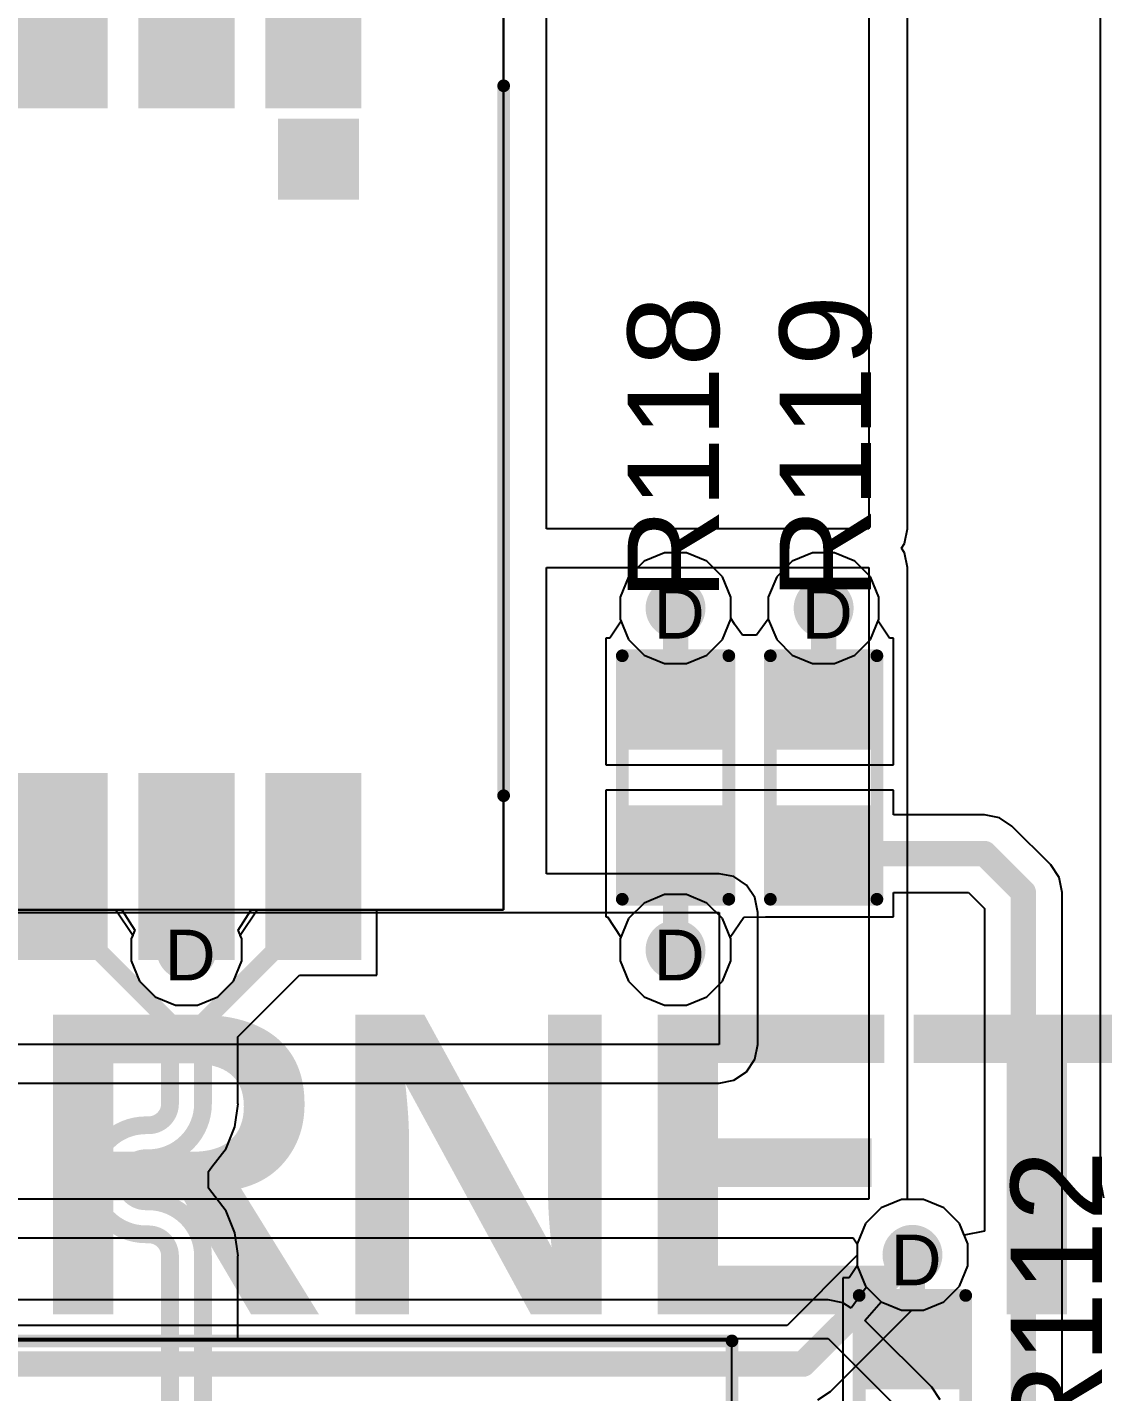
# Model space of a CAD drawing. Header units: inches. Extents: x -11 to 5428, y 0 to 5423.
# Drawn here: x 298.76 to 309.53, y 15.49 to 29.16 of the extents above; entities that cross this region are included whole.
import ezdxf

# ---------------------------------------------------------------- set-up
doc = ezdxf.new("R2010")
doc.units = ezdxf.units.IN
for name, color, linetype in [('Bottom Layer', 5, 'Continuous'), ('Drill Drawing', 1, 'Continuous'), ('GND', 16, 'Continuous'), ('Multi-Layer', 9, 'Continuous'), ('PWR', 76, 'Continuous'), ('Top Layer', 1, 'Continuous'), ('Top Overlay', 2, 'Continuous'), ('Top Paste', 8, 'Continuous'), ('Top Solder', 216, 'Continuous'), ('Via Holes', 16, 'Continuous')]:
    doc.layers.add(name, color=color, linetype=linetype)
doc.styles.add('Arial', font='', dxfattribs={"height": 0.2})
doc.styles.add('Arial_Bold', font='', dxfattribs={"height": 0.2})
doc.styles.get('Arial').set_extended_font_data('Arial')
doc.styles.get('Arial_Bold').set_extended_font_data('Arial', bold=True)

# ---------------------------------------------------------------- blocks, each defined once
blk = doc.blocks.new('2_406549_1_229')
at = {"layer": 'Top Overlay'}
for points in [[(-8.63602032, 4.82602032, 0.127, 0.127, 0), (8.63597968, 4.82602032, 0.127, 0.127, 0)], [(8.63597968, -0.85413088, 0.127, 0.127, 0), (8.63597968, 4.82602032, 0.127, 0.127, 0)]]:
    blk.add_lwpolyline(points, format="xyseb", dxfattribs=at)
blk.add_lwpolyline([(8.60422968, 4.82602032, 0.0635, 0.0635, 1), (8.667729679999999, 4.82602032, 0.0635, 0.0635, 1)], format="xyseb", close=True, dxfattribs=at)
blk.add_lwpolyline([(8.60422968, 4.82602032, 0.0635, 0.0635, 1), (8.667729679999999, 4.82602032, 0.0635, 0.0635, 1)], format="xyseb", close=True, dxfattribs=at)
blk = doc.blocks.new('R___0603_234')
at = {"layer": 'Top Layer'}
for points in [[(-0.38097968, 0.4445), (-0.38097968, -0.4445), (-1.14297968, -0.4445), (-1.14297968, 0.4445)], [(1.14302032, 0.4445), (1.14302032, -0.4445), (0.38102032, -0.4445), (0.38102032, 0.4445)]]:
    blk.add_hatch(color=1, dxfattribs=at).paths.add_polyline_path(points)
at = {"layer": 'Top Paste'}
for points in [[(-0.38097968, 0.4445), (-0.38097968, -0.4445), (-1.14297968, -0.4445), (-1.14297968, 0.4445)], [(1.14302032, 0.4445), (1.14302032, -0.4445), (0.38102032, -0.4445), (0.38102032, 0.4445)]]:
    blk.add_hatch(color=8, dxfattribs=at).paths.add_polyline_path(points)
at = {"layer": 'Top Solder'}
for points in [[(-0.27937968, 0.5460999999999999), (-0.27937968, -0.5460999999999999), (-1.24457968, -0.5460999999999999), (-1.24457968, 0.5460999999999999)], [(1.24462032, 0.5460999999999999), (1.24462032, -0.5460999999999999), (0.27942032, -0.5460999999999999), (0.27942032, 0.5460999999999999)]]:
    blk.add_hatch(color=216, dxfattribs=at).paths.add_polyline_path(points)
at = {"layer": 'Top Overlay'}
for points in [[(-1.21917968, 0.5334, 0.127, 0.127, 0), (1.21922032, 0.5334, 0.127, 0.127, 0)], [(-1.21917968, 0.5334, 0.127, 0.127, 0), (-1.21917968, -0.5334, 0.127, 0.127, 0)], [(1.21922032, 0.5334, 0.127, 0.127, 0), (1.21922032, -0.5334, 0.127, 0.127, 0)], [(-1.21917968, -0.5334, 0.127, 0.127, 0), (1.21922032, -0.5334, 0.127, 0.127, 0)]]:
    blk.add_lwpolyline(points, format="xyseb", dxfattribs=at)
for points in [[(-1.25092968, 0.5334, 0.0635, 0.0635, 1), (-1.18742968, 0.5334, 0.0635, 0.0635, 1)], [(-1.25092968, 0.5334, 0.0635, 0.0635, 1), (-1.18742968, 0.5334, 0.0635, 0.0635, 1)], [(1.18747032, 0.5334, 0.0635, 0.0635, 1), (1.25097032, 0.5334, 0.0635, 0.0635, 1)], [(1.18747032, 0.5334, 0.0635, 0.0635, 1), (1.25097032, 0.5334, 0.0635, 0.0635, 1)], [(-1.25092968, -0.5334, 0.0635, 0.0635, 1), (-1.18742968, -0.5334, 0.0635, 0.0635, 1)], [(-1.25092968, -0.5334, 0.0635, 0.0635, 1), (-1.18742968, -0.5334, 0.0635, 0.0635, 1)], [(1.18747032, -0.5334, 0.0635, 0.0635, 1), (1.25097032, -0.5334, 0.0635, 0.0635, 1)], [(1.18747032, -0.5334, 0.0635, 0.0635, 1), (1.25097032, -0.5334, 0.0635, 0.0635, 1)]]:
    blk.add_lwpolyline(points, format="xyseb", close=True, dxfattribs=at)
blk = doc.blocks.new('R___0603_240')
at = {"layer": 'Top Layer'}
for points in [[(-0.38102032, 0.44447968), (-0.38102032, -0.44452032), (-1.14302032, -0.44452032), (-1.14302032, 0.44447968)], [(1.14297968, 0.44447968), (1.14297968, -0.44452032), (0.38097968, -0.44452032), (0.38097968, 0.44447968)]]:
    blk.add_hatch(color=1, dxfattribs=at).paths.add_polyline_path(points)
at = {"layer": 'Top Paste'}
for points in [[(-0.38102032, 0.44447968), (-0.38102032, -0.44452032), (-1.14302032, -0.44452032), (-1.14302032, 0.44447968)], [(1.14297968, 0.44447968), (1.14297968, -0.44452032), (0.38097968, -0.44452032), (0.38097968, 0.44447968)]]:
    blk.add_hatch(color=8, dxfattribs=at).paths.add_polyline_path(points)
at = {"layer": 'Top Solder'}
for points in [[(-0.27942032, 0.54607968), (-0.27942032, -0.54612032), (-1.24462032, -0.54612032), (-1.24462032, 0.54607968)], [(1.24457968, 0.54607968), (1.24457968, -0.54612032), (0.27937968, -0.54612032), (0.27937968, 0.54607968)]]:
    blk.add_hatch(color=216, dxfattribs=at).paths.add_polyline_path(points)
at = {"layer": 'Top Overlay'}
for points in [[(1.21917968, 0.5333796799999999, 0.127, 0.127, 0), (-1.21922032, 0.5333796799999999, 0.127, 0.127, 0)], [(-1.21922032, -0.53342032, 0.127, 0.127, 0), (-1.21922032, 0.5333796799999999, 0.127, 0.127, 0)], [(1.21917968, -0.53342032, 0.127, 0.127, 0), (1.21917968, 0.5333796799999999, 0.127, 0.127, 0)], [(1.21917968, -0.53342032, 0.127, 0.127, 0), (-1.21922032, -0.53342032, 0.127, 0.127, 0)]]:
    blk.add_lwpolyline(points, format="xyseb", dxfattribs=at)
for points in [[(-1.25097032, 0.5333796799999999, 0.0635, 0.0635, 1), (-1.18747032, 0.5333796799999999, 0.0635, 0.0635, 1)], [(-1.25097032, 0.5333796799999999, 0.0635, 0.0635, 1), (-1.18747032, 0.5333796799999999, 0.0635, 0.0635, 1)], [(1.18742968, 0.5333796799999999, 0.0635, 0.0635, 1), (1.25092968, 0.5333796799999999, 0.0635, 0.0635, 1)], [(1.18742968, 0.5333796799999999, 0.0635, 0.0635, 1), (1.25092968, 0.5333796799999999, 0.0635, 0.0635, 1)], [(-1.25097032, -0.53342032, 0.0635, 0.0635, 1), (-1.18747032, -0.53342032, 0.0635, 0.0635, 1)], [(-1.25097032, -0.53342032, 0.0635, 0.0635, 1), (-1.18747032, -0.53342032, 0.0635, 0.0635, 1)], [(1.18742968, -0.53342032, 0.0635, 0.0635, 1), (1.25092968, -0.53342032, 0.0635, 0.0635, 1)], [(1.18742968, -0.53342032, 0.0635, 0.0635, 1), (1.25092968, -0.53342032, 0.0635, 0.0635, 1)]]:
    blk.add_lwpolyline(points, format="xyseb", close=True, dxfattribs=at)
blk = doc.blocks.new('R___0603_241')
at = {"layer": 'Top Layer'}
for points in [[(-0.38102032, 0.4445), (-0.38102032, -0.4445), (-1.14302032, -0.4445), (-1.14302032, 0.4445)], [(1.14297968, 0.4445), (1.14297968, -0.4445), (0.38097968, -0.4445), (0.38097968, 0.4445)]]:
    blk.add_hatch(color=1, dxfattribs=at).paths.add_polyline_path(points)
at = {"layer": 'Top Paste'}
for points in [[(-0.38102032, 0.4445), (-0.38102032, -0.4445), (-1.14302032, -0.4445), (-1.14302032, 0.4445)], [(1.14297968, 0.4445), (1.14297968, -0.4445), (0.38097968, -0.4445), (0.38097968, 0.4445)]]:
    blk.add_hatch(color=8, dxfattribs=at).paths.add_polyline_path(points)
at = {"layer": 'Top Solder'}
for points in [[(-0.27942032, 0.5460999999999999), (-0.27942032, -0.5460999999999999), (-1.24462032, -0.5460999999999999), (-1.24462032, 0.5460999999999999)], [(1.24457968, 0.5460999999999999), (1.24457968, -0.5460999999999999), (0.27937968, -0.5460999999999999), (0.27937968, 0.5460999999999999)]]:
    blk.add_hatch(color=216, dxfattribs=at).paths.add_polyline_path(points)
at = {"layer": 'Top Overlay'}
for points in [[(1.21917968, 0.5334, 0.127, 0.127, 0), (-1.21922032, 0.5334, 0.127, 0.127, 0)], [(-1.21922032, -0.5334, 0.127, 0.127, 0), (-1.21922032, 0.5334, 0.127, 0.127, 0)], [(1.21917968, -0.5334, 0.127, 0.127, 0), (1.21917968, 0.5334, 0.127, 0.127, 0)], [(1.21917968, -0.5334, 0.127, 0.127, 0), (-1.21922032, -0.5334, 0.127, 0.127, 0)]]:
    blk.add_lwpolyline(points, format="xyseb", dxfattribs=at)
for points in [[(-1.25097032, 0.5334, 0.0635, 0.0635, 1), (-1.18747032, 0.5334, 0.0635, 0.0635, 1)], [(-1.25097032, 0.5334, 0.0635, 0.0635, 1), (-1.18747032, 0.5334, 0.0635, 0.0635, 1)], [(1.18742968, 0.5334, 0.0635, 0.0635, 1), (1.25092968, 0.5334, 0.0635, 0.0635, 1)], [(1.18742968, 0.5334, 0.0635, 0.0635, 1), (1.25092968, 0.5334, 0.0635, 0.0635, 1)], [(-1.25097032, -0.5334, 0.0635, 0.0635, 1), (-1.18747032, -0.5334, 0.0635, 0.0635, 1)], [(-1.25097032, -0.5334, 0.0635, 0.0635, 1), (-1.18747032, -0.5334, 0.0635, 0.0635, 1)], [(1.18742968, -0.5334, 0.0635, 0.0635, 1), (1.25092968, -0.5334, 0.0635, 0.0635, 1)], [(1.18742968, -0.5334, 0.0635, 0.0635, 1), (1.25092968, -0.5334, 0.0635, 0.0635, 1)]]:
    blk.add_lwpolyline(points, format="xyseb", close=True, dxfattribs=at)
blk = doc.blocks.new('H1102NLT_243')
at = {"layer": 'Top Layer'}
for points in [[(-5.09999996, 4.82498019), (-3.43000076, 4.82498019), (-3.43000076, 4.06497917), (-5.09999996, 4.06497917)], [(5.09997964, 4.06497917), (3.42998044, 4.06497917), (3.42998044, 4.82498019), (5.09997964, 4.82498019)], [(-5.09999996, 3.55498019), (-3.43000076, 3.55498019), (-3.43000076, 2.79497917), (-5.09999996, 2.79497917)], [(5.09997964, 2.79497917), (3.42998044, 2.79497917), (3.42998044, 3.55498019), (5.09997964, 3.55498019)], [(-5.09999996, 2.28498019), (-3.43000076, 2.28498019), (-3.43000076, 1.52497917), (-5.09999996, 1.52497917)], [(5.09997964, 1.52497917), (3.42998044, 1.52497917), (3.42998044, 2.28498019), (5.09997964, 2.28498019)], [(-5.09999996, 1.01498019), (-3.43000076, 1.01498019), (-3.43000076, 0.25497917), (-5.09999996, 0.25497917)], [(5.09997964, 0.2549791700000001), (3.42998044, 0.2549791699999999), (3.42998044, 1.01498019), (5.09997964, 1.01498019)], [(-5.09999996, -0.25501981), (-3.43000076, -0.25501981), (-3.43000076, -1.01502083), (-5.09999996, -1.01502083)], [(5.09997964, -1.01502083), (3.42998044, -1.01502083), (3.42998044, -0.2550198100000001), (5.09997964, -0.2550198099999999)], [(-5.09999996, -1.52501981), (-3.43000076, -1.52501981), (-3.43000076, -2.28502083), (-5.09999996, -2.28502083)], [(5.09997964, -2.28502083), (3.42998044, -2.28502083), (3.42998044, -1.52501981), (5.09997964, -1.52501981)], [(-5.09999996, -2.79501981), (-3.43000076, -2.79501981), (-3.43000076, -3.55502083), (-5.09999996, -3.55502083)], [(5.09997964, -3.55502083), (3.42998044, -3.55502083), (3.42998044, -2.79501981), (5.09997964, -2.79501981)], [(-5.09999996, -4.06501981), (-3.43000076, -4.06501981), (-3.43000076, -4.82502083), (-5.09999996, -4.82502083)], [(5.09997964, -4.82502083), (3.42998044, -4.82502083), (3.42998044, -4.06501981), (5.09997964, -4.06501981)]]:
    blk.add_hatch(color=1, dxfattribs=at).paths.add_polyline_path(points)
at = {"layer": 'Top Overlay'}
blk.add_hatch(color=2, dxfattribs=at).paths.add_polyline_path([(-3.22578476, 4.08943048), (-2.41298476, 4.08943048), (-2.41298476, 4.90223048), (-3.22578476, 4.90223048)])
at = {"layer": 'Top Paste'}
for points in [[(-5.09999996, 4.82498019), (-3.43000076, 4.82498019), (-3.43000076, 4.06497917), (-5.09999996, 4.06497917)], [(5.09997964, 4.06497917), (3.42998044, 4.06497917), (3.42998044, 4.82498019), (5.09997964, 4.82498019)], [(-5.09999996, 3.55498019), (-3.43000076, 3.55498019), (-3.43000076, 2.79497917), (-5.09999996, 2.79497917)], [(5.09997964, 2.79497917), (3.42998044, 2.79497917), (3.42998044, 3.55498019), (5.09997964, 3.55498019)], [(-5.09999996, 2.28498019), (-3.43000076, 2.28498019), (-3.43000076, 1.52497917), (-5.09999996, 1.52497917)], [(5.09997964, 1.52497917), (3.42998044, 1.52497917), (3.42998044, 2.28498019), (5.09997964, 2.28498019)], [(-5.09999996, 1.01498019), (-3.43000076, 1.01498019), (-3.43000076, 0.25497917), (-5.09999996, 0.25497917)], [(5.09997964, 0.2549791700000001), (3.42998044, 0.2549791699999999), (3.42998044, 1.01498019), (5.09997964, 1.01498019)], [(-5.09999996, -0.25501981), (-3.43000076, -0.25501981), (-3.43000076, -1.01502083), (-5.09999996, -1.01502083)], [(5.09997964, -1.01502083), (3.42998044, -1.01502083), (3.42998044, -0.2550198100000001), (5.09997964, -0.2550198099999999)], [(-5.09999996, -1.52501981), (-3.43000076, -1.52501981), (-3.43000076, -2.28502083), (-5.09999996, -2.28502083)], [(5.09997964, -2.28502083), (3.42998044, -2.28502083), (3.42998044, -1.52501981), (5.09997964, -1.52501981)], [(-5.09999996, -2.79501981), (-3.43000076, -2.79501981), (-3.43000076, -3.55502083), (-5.09999996, -3.55502083)], [(5.09997964, -3.55502083), (3.42998044, -3.55502083), (3.42998044, -2.79501981), (5.09997964, -2.79501981)], [(-5.09999996, -4.06501981), (-3.43000076, -4.06501981), (-3.43000076, -4.82502083), (-5.09999996, -4.82502083)], [(5.09997964, -4.82502083), (3.42998044, -4.82502083), (3.42998044, -4.06501981), (5.09997964, -4.06501981)]]:
    blk.add_hatch(color=8, dxfattribs=at).paths.add_polyline_path(points)
at = {"layer": 'Top Solder'}
for points in [[(-5.20159996, 4.926580189999999), (-3.32840076, 4.926580189999999), (-3.32840076, 3.96337917), (-5.20159996, 3.96337917)], [(5.20157964, 3.96337917), (3.32838044, 3.96337917), (3.32838044, 4.926580189999999), (5.20157964, 4.926580189999999)], [(-5.20159996, 3.65658019), (-3.32840076, 3.65658019), (-3.32840076, 2.69337917), (-5.20159996, 2.69337917)], [(5.20157964, 2.69337917), (3.32838044, 2.69337917), (3.32838044, 3.65658019), (5.20157964, 3.65658019)], [(-5.20159996, 2.38658019), (-3.32840076, 2.38658019), (-3.32840076, 1.42337917), (-5.20159996, 1.42337917)], [(5.20157964, 1.42337917), (3.32838044, 1.42337917), (3.32838044, 2.38658019), (5.20157964, 2.38658019)], [(-5.20159996, 1.11658019), (-3.32840076, 1.11658019), (-3.32840076, 0.15337917), (-5.20159996, 0.15337917)], [(5.20157964, 0.1533791700000001), (3.32838044, 0.1533791699999998), (3.32838044, 1.11658019), (5.20157964, 1.11658019)], [(-5.20159996, -0.15341981), (-3.32840076, -0.15341981), (-3.32840076, -1.11662083), (-5.20159996, -1.11662083)], [(5.20157964, -1.11662083), (3.32838044, -1.11662083), (3.32838044, -0.1534198100000001), (5.20157964, -0.1534198099999999)], [(-5.20159996, -1.42341981), (-3.32840076, -1.42341981), (-3.32840076, -2.38662083), (-5.20159996, -2.38662083)], [(5.20157964, -2.38662083), (3.32838044, -2.38662083), (3.32838044, -1.42341981), (5.20157964, -1.42341981)], [(-5.20159996, -2.69341981), (-3.32840076, -2.69341981), (-3.32840076, -3.65662083), (-5.20159996, -3.65662083)], [(5.20157964, -3.65662083), (3.32838044, -3.65662083), (3.32838044, -2.69341981), (5.20157964, -2.69341981)], [(-5.20159996, -3.96341981), (-3.32840076, -3.96341981), (-3.32840076, -4.92662083), (-5.20159996, -4.92662083)], [(5.20157964, -4.92662083), (3.32838044, -4.92662083), (3.32838044, -3.96341981), (5.20157964, -3.96341981)]]:
    blk.add_hatch(color=216, dxfattribs=at).paths.add_polyline_path(points)
at = {"layer": 'Top Overlay'}
for points in [[(3.554999239999999, 6.34997968, 0.127, 0.127, 0), (-3.55501956, 6.34997968, 0.127, 0.127, 0)], [(-5.48420036, 4.343379679999999, 0.254, 0.254, 0), (-5.48420036, 4.59737968, 0.254, 0.254, 0)], [(-5.357200359999999, 4.47037968, 0.254, 0.254, 0), (-5.48420036, 4.59737968, 0.254, 0.254, 0)], [(-5.48420036, 4.343379679999999, 0.254, 0.254, 0), (-5.357200359999999, 4.47037968, 0.254, 0.254, 0)], [(3.554999239999999, -6.35002032, 0.127, 0.127, 0), (-3.55501956, -6.35002032, 0.127, 0.127, 0)]]:
    blk.add_lwpolyline(points, format="xyseb", dxfattribs=at)
for points in [[(-3.58676956, 6.34997968, 0.0635, 0.0635, 1), (-3.52326956, 6.34997968, 0.0635, 0.0635, 1)], [(3.52324924, 6.34997968, 0.0635, 0.0635, 1), (3.58674924, 6.34997968, 0.0635, 0.0635, 1)], [(-5.547700359999999, 4.59737968, 0.127, 0.127, 1), (-5.42070036, 4.59737968, 0.127, 0.127, 1)], [(-5.547700359999999, 4.59737968, 0.127, 0.127, 1), (-5.42070036, 4.59737968, 0.127, 0.127, 1)], [(-5.42070036, 4.47037968, 0.127, 0.127, 1), (-5.29370036, 4.47037968, 0.127, 0.127, 1)], [(-5.42070036, 4.47037968, 0.127, 0.127, 1), (-5.29370036, 4.47037968, 0.127, 0.127, 1)], [(-5.547700359999999, 4.343379679999999, 0.127, 0.127, 1), (-5.42070036, 4.343379679999999, 0.127, 0.127, 1)], [(-5.547700359999999, 4.343379679999999, 0.127, 0.127, 1), (-5.42070036, 4.343379679999999, 0.127, 0.127, 1)], [(-3.58676956, -6.35002032, 0.0635, 0.0635, 1), (-3.52326956, -6.35002032, 0.0635, 0.0635, 1)], [(3.52324924, -6.35002032, 0.0635, 0.0635, 1), (3.58674924, -6.35002032, 0.0635, 0.0635, 1)]]:
    blk.add_lwpolyline(points, format="xyseb", close=True, dxfattribs=at)

msp = doc.modelspace()

# ---------------------------------------------------------------- hatches: boundary and pattern name
at = {"layer": 'Bottom Layer'}
h = msp.add_hatch(color=5, dxfattribs=at)
edge = h.paths.add_edge_path()
edge.add_arc((305.2538091, 23.3426127), 0.2999994, 0, 360)
h = msp.add_hatch(color=5, dxfattribs=at)
edge = h.paths.add_edge_path()
edge.add_arc((306.7365087, 23.3426127), 0.2999994, 0, 360)
h = msp.add_hatch(color=5, dxfattribs=at)
edge = h.paths.add_edge_path()
edge.add_arc((300.3577051, 19.9192007), 0.2999994, 0, 360)
h = msp.add_hatch(color=5, dxfattribs=at)
edge = h.paths.add_edge_path()
edge.add_arc((305.2538091, 19.91922102), 0.2999994, 0, 360)
h = msp.add_hatch(color=5, dxfattribs=at)
edge = h.paths.add_edge_path()
edge.add_arc((307.6255087, 16.8656127), 0.2999994, 0, 360)
at = {"layer": 'GND'}
h = msp.add_hatch(color=16, dxfattribs=at)
edge = h.paths.add_edge_path()
edge.add_arc((305.2538091, 23.3426127), 0.2999994, 0, 360)
h = msp.add_hatch(color=16, dxfattribs=at)
edge = h.paths.add_edge_path()
edge.add_arc((306.7365087, 23.3426127), 0.2999994, 0, 360)
h = msp.add_hatch(color=16, dxfattribs=at)
edge = h.paths.add_edge_path()
edge.add_arc((300.3577051, 19.9192007), 0.2999994, 0, 360)
h = msp.add_hatch(color=16, dxfattribs=at)
edge = h.paths.add_edge_path()
edge.add_arc((305.2538091, 19.91922102), 0.2999994, 0, 360)
h = msp.add_hatch(color=16, dxfattribs=at)
edge = h.paths.add_edge_path()
edge.add_arc((307.6255087, 16.8656127), 0.2999994, 0, 360)
at = {"layer": 'PWR'}
h = msp.add_hatch(color=76, dxfattribs=at)
edge = h.paths.add_edge_path()
edge.add_arc((305.2538091, 23.3426127), 0.2999994, 0, 360)
h = msp.add_hatch(color=76, dxfattribs=at)
edge = h.paths.add_edge_path()
edge.add_arc((306.7365087, 23.3426127), 0.2999994, 0, 360)
h = msp.add_hatch(color=76, dxfattribs=at)
edge = h.paths.add_edge_path()
edge.add_arc((300.3577051, 19.9192007), 0.2999994, 0, 360)
h = msp.add_hatch(color=76, dxfattribs=at)
edge = h.paths.add_edge_path()
edge.add_arc((305.2538091, 19.91922102), 0.2999994, 0, 360)
h = msp.add_hatch(color=76, dxfattribs=at)
edge = h.paths.add_edge_path()
edge.add_arc((307.6255087, 16.8656127), 0.2999994, 0, 360)
at = {"layer": 'Top Layer'}
h = msp.add_hatch(color=1, dxfattribs=at)
edge = h.paths.add_edge_path()
edge.add_arc((305.2538091, 23.3426127), 0.2999994, 0, 360)
h = msp.add_hatch(color=1, dxfattribs=at)
edge = h.paths.add_edge_path()
edge.add_arc((306.7365087, 23.3426127), 0.2999994, 0, 360)
h = msp.add_hatch(color=1, dxfattribs=at)
edge = h.paths.add_edge_path()
edge.add_arc((300.3577051, 19.9192007), 0.2999994, 0, 360)
h = msp.add_hatch(color=1, dxfattribs=at)
edge = h.paths.add_edge_path()
edge.add_arc((305.2538091, 19.91922102), 0.2999994, 0, 360)
h = msp.add_hatch(color=1, dxfattribs=at)
edge = h.paths.add_edge_path()
edge.add_arc((307.6255087, 16.8656127), 0.2999994, 0, 360)
at = {"layer": 'Via Holes'}
h = msp.add_hatch(color=7, dxfattribs=at)
edge = h.paths.add_edge_path()
edge.add_arc((305.2538091, 23.3426127), 0.1499997, 0, 360)
h = msp.add_hatch(color=7, dxfattribs=at)
edge = h.paths.add_edge_path()
edge.add_arc((306.7365087, 23.3426127), 0.1499997, 0, 360)
h = msp.add_hatch(color=7, dxfattribs=at)
edge = h.paths.add_edge_path()
edge.add_arc((300.3577051, 19.9192007), 0.1499997, 0, 360)
h = msp.add_hatch(color=7, dxfattribs=at)
edge = h.paths.add_edge_path()
edge.add_arc((305.2538091, 19.91922102), 0.1499997, 0, 360)
h = msp.add_hatch(color=7, dxfattribs=at)
edge = h.paths.add_edge_path()
edge.add_arc((307.6255087, 16.8656127), 0.1499997, 0, 360)

# ---------------------------------------------------------------- linework, layer by layer
at = {"layer": 'Bottom Layer'}
for p, q in [((303.53272542, 20.32018034), (303.53272542, 29.71818034)), ((304.93999464, 23.8122714), (304.7841504, 23.65642716)), ((305.1436112, 23.8966121), (304.93999464, 23.8122714)), ((305.364007, 23.8966121), (305.1436112, 23.8966121)), ((305.56762356, 23.8122714), (305.364007, 23.8966121)), ((305.7234678, 23.65642716), (305.56762356, 23.8122714)), ((306.42269424, 23.8122714), (306.26685, 23.65642716)), ((306.6263108, 23.8966121), (306.42269424, 23.8122714)), ((306.8467066, 23.8966121), (306.6263108, 23.8966121)), ((307.05032316, 23.8122714), (306.8467066, 23.8966121)), ((307.2061674, 23.65642716), (307.05032316, 23.8122714)), ((304.7841504, 23.65642716), (304.6998097, 23.4528106)), ((305.8078085, 23.4528106), (305.7234678, 23.65642716)), ((306.26685, 23.65642716), (306.1825093, 23.4528106)), ((307.2905081, 23.4528106), (307.2061674, 23.65642716)), ((304.6998097, 23.4528106), (304.6998097, 23.2324148)), ((305.8078085, 23.2324148), (305.8078085, 23.4528106)), ((306.1825093, 23.4528106), (306.1825093, 23.2324148)), ((307.2905081, 23.2324148), (307.2905081, 23.4528106)), ((304.6998097, 23.2324148), (304.7841504, 23.02879824)), ((305.7234678, 23.02879824), (305.8078085, 23.2324148)), ((306.1825093, 23.2324148), (306.26685, 23.02879824)), ((307.2061674, 23.02879824), (307.2905081, 23.2324148)), ((304.7841504, 23.02879824), (304.93999464, 22.872954)), ((305.56762356, 22.872954), (305.7234678, 23.02879824)), ((306.26685, 23.02879824), (306.42269424, 22.872954)), ((307.05032316, 22.872954), (307.2061674, 23.02879824)), ((304.93999464, 22.872954), (305.1436112, 22.7886133)), ((305.364007, 22.7886133), (305.56762356, 22.872954)), ((306.42269424, 22.872954), (306.6263108, 22.7886133)), ((306.8467066, 22.7886133), (307.05032316, 22.872954)), ((305.1436112, 22.7886133), (305.364007, 22.7886133)), ((306.6263108, 22.7886133), (306.8467066, 22.7886133)), ((304.93999464, 20.38887972), (304.7841504, 20.23303548)), ((305.1436112, 20.47322042), (304.93999464, 20.38887972)), ((305.364007, 20.47322042), (305.1436112, 20.47322042)), ((305.56762356, 20.38887972), (305.364007, 20.47322042)), ((305.7234678, 20.23303548), (305.56762356, 20.38887972)), ((294.65569466, 20.32018034), (299.70971554, 20.32018034)), ((299.70971554, 20.32018034), (299.83998198, 20.1169778)), ((300.87542822, 20.1169778), (301.00569466, 20.32018034)), ((301.00569466, 20.32018034), (303.53272542, 20.32018034)), ((304.7841504, 20.23303548), (304.6998097, 20.02941892)), ((305.8078085, 20.02941892), (305.7234678, 20.23303548)), ((299.83998198, 20.1169778), (299.8037057, 20.0293986)), ((300.9117045, 20.0293986), (300.87542822, 20.1169778)), ((299.8037057, 20.0293986), (299.8037057, 19.8090028)), ((300.9117045, 19.8090028), (300.9117045, 20.0293986)), ((304.6998097, 20.02941892), (304.6998097, 19.80902312)), ((305.8078085, 19.80902312), (305.8078085, 20.02941892)), ((299.8037057, 19.8090028), (299.8880464, 19.60538624)), ((300.8273638, 19.60538624), (300.9117045, 19.8090028)), ((304.6998097, 19.80902312), (304.7841504, 19.60540656)), ((305.7234678, 19.60540656), (305.8078085, 19.80902312)), ((299.8880464, 19.60538624), (300.04389064, 19.449542)), ((300.67151956, 19.449542), (300.8273638, 19.60538624)), ((304.7841504, 19.60540656), (304.93999464, 19.44956232)), ((305.56762356, 19.44956232), (305.7234678, 19.60540656)), ((300.04389064, 19.449542), (300.2475072, 19.3652013)), ((300.467903, 19.3652013), (300.67151956, 19.449542)), ((304.93999464, 19.44956232), (305.1436112, 19.36522162)), ((305.364007, 19.36522162), (305.56762356, 19.44956232)), ((300.2475072, 19.3652013), (300.467903, 19.3652013)), ((305.1436112, 19.36522162), (305.364007, 19.36522162)), ((307.5153108, 17.4196121), (307.31169424, 17.3352714)), ((307.7357066, 17.4196121), (307.5153108, 17.4196121)), ((307.93932316, 17.3352714), (307.7357066, 17.4196121)), ((307.31169424, 17.3352714), (307.15585, 17.17942716)), ((308.0951674, 17.17942716), (307.93932316, 17.3352714)), ((307.15585, 17.17942716), (307.0715092999999, 16.9758106)), ((308.1795081, 16.9758106), (308.0951674, 17.17942716)), ((307.0715092999999, 16.9758106), (307.0715092999999, 16.86098482)), ((308.1795081, 16.7554148), (308.1795081, 16.9758106)), ((307.0715092999999, 16.86098482), (306.37004512, 16.15952064)), ((308.0951674, 16.55179824), (308.1795081, 16.7554148)), ((307.93932316, 16.395954), (308.0951674, 16.55179824)), ((306.80563734, 15.49636982), (307.62088082, 16.3116133)), ((307.62088082, 16.3116133), (307.7357066, 16.3116133)), ((307.7357066, 16.3116133), (307.93932316, 16.395954)), ((306.37004512, 16.15952064), (286.9953112, 16.15952064)), ((305.8187051, 16.0033843), (263.2310331, 16.0033843)), ((305.8187051, 0.0013843), (305.8187051, 16.0033843)), ((306.67961016, 15.4121612), (306.80563734, 15.49636982))]:
    msp.add_line(p, q, dxfattribs=at)
for points in [[(305.25379894, 19.91921086, 0.254, 0.254, 0), (305.2538091, 19.91922102, 0.254, 0.254, 0)], [(306.53095158, 15.77105558, 0.254, 0.254, 0), (307.6255087, 16.8656127, 0.254, 0.254, 0)], [(260.65716982, 15.77105558, 0.254, 0.254, 0), (306.53095158, 15.77105558, 0.254, 0.254, 0)]]:
    msp.add_lwpolyline(points, format="xyseb", dxfattribs=at)
for points in [[(305.19029894, 19.91921086, 0.127, 0.127, 1), (305.31729894, 19.91921086, 0.127, 0.127, 1)], [(305.1903091, 19.91922102, 0.127, 0.127, 1), (305.3173091, 19.91922102, 0.127, 0.127, 1)], [(307.5620087, 16.8656127, 0.127, 0.127, 1), (307.6890087, 16.8656127, 0.127, 0.127, 1)], [(306.46745158, 15.77105558, 0.127, 0.127, 1), (306.59445158, 15.77105558, 0.127, 0.127, 1)], [(306.46745158, 15.77105558, 0.127, 0.127, 1), (306.59445158, 15.77105558, 0.127, 0.127, 1)]]:
    msp.add_lwpolyline(points, format="xyseb", close=True, dxfattribs=at)
at = {"layer": 'GND'}
for p, q in [((303.53272542, 20.32018034), (303.53272542, 29.71818034)), ((304.93999464, 23.8122714), (304.7841504, 23.65642716)), ((305.1436112, 23.8966121), (304.93999464, 23.8122714)), ((305.364007, 23.8966121), (305.1436112, 23.8966121)), ((305.56762356, 23.8122714), (305.364007, 23.8966121)), ((305.7234678, 23.65642716), (305.56762356, 23.8122714)), ((306.42269424, 23.8122714), (306.26685, 23.65642716)), ((306.6263108, 23.8966121), (306.42269424, 23.8122714)), ((306.8467066, 23.8966121), (306.6263108, 23.8966121)), ((307.05032316, 23.8122714), (306.8467066, 23.8966121)), ((307.2061674, 23.65642716), (307.05032316, 23.8122714)), ((304.7841504, 23.65642716), (304.6998097, 23.4528106)), ((305.8078085, 23.4528106), (305.7234678, 23.65642716)), ((306.26685, 23.65642716), (306.1825093, 23.4528106)), ((307.2905081, 23.4528106), (307.2061674, 23.65642716)), ((304.6998097, 23.4528106), (304.6998097, 23.2324148)), ((305.8078085, 23.2324148), (305.8078085, 23.4528106)), ((306.1825093, 23.4528106), (306.1825093, 23.2324148)), ((307.2905081, 23.2324148), (307.2905081, 23.4528106)), ((304.6998097, 23.2324148), (304.7841504, 23.02879824)), ((305.7234678, 23.02879824), (305.8078085, 23.2324148)), ((306.1825093, 23.2324148), (306.26685, 23.02879824)), ((307.2061674, 23.02879824), (307.2905081, 23.2324148)), ((304.7841504, 23.02879824), (304.93999464, 22.872954)), ((305.56762356, 22.872954), (305.7234678, 23.02879824)), ((306.26685, 23.02879824), (306.42269424, 22.872954)), ((307.05032316, 22.872954), (307.2061674, 23.02879824)), ((304.93999464, 22.872954), (305.1436112, 22.7886133)), ((305.364007, 22.7886133), (305.56762356, 22.872954)), ((306.42269424, 22.872954), (306.6263108, 22.7886133)), ((306.8467066, 22.7886133), (307.05032316, 22.872954)), ((305.1436112, 22.7886133), (305.364007, 22.7886133)), ((306.6263108, 22.7886133), (306.8467066, 22.7886133)), ((304.93999464, 20.38887972), (304.7841504, 20.23303548)), ((305.1436112, 20.47322042), (304.93999464, 20.38887972)), ((305.364007, 20.47322042), (305.1436112, 20.47322042)), ((305.56762356, 20.38887972), (305.364007, 20.47322042)), ((305.7234678, 20.23303548), (305.56762356, 20.38887972)), ((294.7161872999999, 20.32018034), (299.6492229, 20.32018034)), ((299.6492229, 20.32018034), (299.81894062, 20.0661778)), ((300.89646958, 20.0661778), (301.0661873, 20.32018034)), ((301.0661873, 20.32018034), (303.53272542, 20.32018034)), ((304.7841504, 20.23303548), (304.6998097, 20.02941892)), ((305.8078085, 20.02941892), (305.7234678, 20.23303548)), ((299.81894062, 20.0661778), (299.8037057, 20.0293986)), ((299.8037057, 20.0293986), (299.8037057, 19.8090028)), ((300.9117045, 20.0293986), (300.89646958, 20.0661778)), ((300.9117045, 19.8090028), (300.9117045, 20.0293986)), ((304.6998097, 20.02941892), (304.6998097, 19.80902312)), ((305.8078085, 19.80902312), (305.8078085, 20.02941892)), ((299.8037057, 19.8090028), (299.8880464, 19.60538624)), ((300.8273638, 19.60538624), (300.9117045, 19.8090028)), ((304.6998097, 19.80902312), (304.7841504, 19.60540656)), ((305.7234678, 19.60540656), (305.8078085, 19.80902312)), ((299.8880464, 19.60538624), (300.04389064, 19.449542)), ((300.67151956, 19.449542), (300.8273638, 19.60538624)), ((304.7841504, 19.60540656), (304.93999464, 19.44956232)), ((305.56762356, 19.44956232), (305.7234678, 19.60540656)), ((300.04389064, 19.449542), (300.2475072, 19.3652013)), ((300.467903, 19.3652013), (300.67151956, 19.449542)), ((304.93999464, 19.44956232), (305.1436112, 19.36522162)), ((305.364007, 19.36522162), (305.56762356, 19.44956232)), ((300.2475072, 19.3652013), (300.467903, 19.3652013)), ((305.1436112, 19.36522162), (305.364007, 19.36522162)), ((307.5153108, 17.4196121), (307.31169424, 17.3352714)), ((307.7357066, 17.4196121), (307.5153108, 17.4196121)), ((307.93932316, 17.3352714), (307.7357066, 17.4196121)), ((307.31169424, 17.3352714), (307.15585, 17.17942716)), ((308.0951674, 17.17942716), (307.93932316, 17.3352714)), ((307.15585, 17.17942716), (307.0715092999999, 16.9758106)), ((308.1795081, 16.9758106), (308.0951674, 17.17942716)), ((307.0715092999999, 16.9758106), (307.0715092999999, 16.7554148)), ((308.1795081, 16.7554148), (308.1795081, 16.9758106)), ((307.0715092999999, 16.7554148), (307.14589828, 16.57582156)), ((308.0951674, 16.55179824), (308.1795081, 16.7554148)), ((307.16125512, 16.53716276), (307.01156784, 16.33170216)), ((307.14589828, 16.57582156), (307.15584492, 16.5517957)), ((307.15584492, 16.5517957), (307.16125512, 16.53716276)), ((307.93932316, 16.395954), (308.0951674, 16.55179824)), ((306.7812, 16.41586506), (287.386903, 16.41586506)), ((306.92985858, 16.38629438), (306.7812, 16.41586506)), ((307.01156784, 16.33170216), (306.92985858, 16.38629438)), ((307.1483697, 16.2096069), (307.31169678, 16.39594892)), ((307.31169678, 16.39594892), (307.37947922, 16.36787684)), ((307.37947922, 16.36787684), (307.5153108, 16.3116133)), ((307.5153108, 16.3116133), (307.7357066, 16.3116133)), ((307.7357066, 16.3116133), (307.93932316, 16.395954)), ((307.20676938, 16.15120214), (307.1483697, 16.2096069)), ((307.81788576, 15.54008576), (307.20676938, 16.15120214)), ((263.271, 16.0274), (306.7812, 16.0274)), ((306.7812, 16.0274), (307.5432, 15.2654)), ((307.90209438, 15.41405858), (307.81788576, 15.54008576))]:
    msp.add_line(p, q, dxfattribs=at)
at = {"layer": 'Multi-Layer'}
for p, q in [((303.53272542, 29.71818034), (303.53272542, 20.32018034)), ((303.53272542, 20.32018034), (290.83272542, 20.32018034))]:
    msp.add_line(p, q, dxfattribs=at)
at = {"layer": 'PWR'}
for p, q in [((307.1876127, 31.5468127), (307.1876127, 24.13747776)), ((307.57607776, 24.13747776), (307.57607776, 31.5468127)), ((303.9618126999999, 24.13747776), (303.9618126999999, 29.28909306)), ((307.1876127, 24.13747776), (303.9618126999999, 24.13747776)), ((307.54650708, 23.98881918), (307.57607776, 24.13747776)), ((307.51605502, 23.9432465), (307.54650708, 23.98881918)), ((307.54650708, 23.89767128), (307.51605502, 23.9432465)), ((307.57607776, 23.7490127), (307.54650708, 23.89767128)), ((303.9618126999999, 20.68307776), (303.9618126999999, 23.7490127)), ((303.9618126999999, 23.7490127), (307.1876127, 23.7490127)), ((307.1876127, 23.7490127), (307.1876127, 17.4244127)), ((307.57607776, 17.42441524), (307.57607776, 23.7490127)), ((305.6890127, 20.68307776), (303.9618126999999, 20.68307776)), ((305.83767128, 20.65350708), (305.6890127, 20.68307776)), ((305.96369846, 20.56929846), (305.83767128, 20.65350708)), ((306.04790708, 20.44327128), (305.96369846, 20.56929846)), ((306.07747776, 20.2946127), (306.04790708, 20.44327128)), ((290.8324511, 20.2946127), (305.6890127, 20.2946127)), ((305.6890127, 20.2946127), (305.6890127, 18.9738127)), ((306.07747776, 18.9738127), (306.07747776, 20.2946127)), ((305.6890127, 18.9738127), (290.8324511, 18.9738127)), ((306.04790708, 18.82515412), (306.07747776, 18.9738127)), ((305.96369846, 18.69912694), (306.04790708, 18.82515412)), ((290.8324511, 18.58534764), (305.6890127, 18.58534764)), ((305.6890127, 18.58534764), (305.83767128, 18.61491832)), ((305.83767128, 18.61491832), (305.96369846, 18.69912694)), ((307.1876127, 17.4244127), (288.4932127, 17.4244127)), ((307.58001984, 17.4196121), (307.57607776, 17.42441524)), ((307.7357066, 17.4196121), (307.58001984, 17.4196121)), ((307.93932316, 17.3352714), (307.7357066, 17.4196121)), ((308.0951674, 17.17942716), (307.93932316, 17.3352714)), ((308.1795081, 16.9758106), (308.0951674, 17.17942716)), ((288.4932127, 17.03594764), (307.0313265, 17.03594764)), ((307.0313265, 17.03594764), (307.0715092999999, 16.97580806)), ((307.0715092999999, 16.97580806), (307.0715092999999, 16.7554148)), ((308.1795081, 16.7554148), (308.1795081, 16.9758106)), ((307.0715092999999, 16.7554148), (307.15585, 16.55179824)), ((308.0951674, 16.55179824), (308.1795081, 16.7554148)), ((307.15585, 16.55179824), (307.31169424, 16.395954)), ((307.93932316, 16.395954), (308.0951674, 16.55179824)), ((307.31169424, 16.395954), (307.5153108, 16.3116133)), ((307.5153108, 16.3116133), (307.7357066, 16.3116133)), ((307.7357066, 16.3116133), (307.93932316, 16.395954))]:
    msp.add_line(p, q, dxfattribs=at)
at = {"layer": 'Top Layer'}
for p, q in [((309.5040012599999, 36.22213736), (309.5040012599999, 17.61027974)), ((303.53272542, 20.32018034), (303.53272542, 29.71818034)), ((304.93999464, 23.8122714), (304.7841504, 23.65642716)), ((305.1436112, 23.8966121), (304.93999464, 23.8122714)), ((305.364007, 23.8966121), (305.1436112, 23.8966121)), ((305.56762356, 23.8122714), (305.364007, 23.8966121)), ((305.7234678, 23.65642716), (305.56762356, 23.8122714)), ((306.42269424, 23.8122714), (306.26685, 23.65642716)), ((306.6263108, 23.8966121), (306.42269424, 23.8122714)), ((306.8467066, 23.8966121), (306.6263108, 23.8966121)), ((307.05032316, 23.8122714), (306.8467066, 23.8966121)), ((307.2061674, 23.65642716), (307.05032316, 23.8122714)), ((304.7841504, 23.65642716), (304.6998097, 23.4528106)), ((305.8078085, 23.4528106), (305.7234678, 23.65642716)), ((306.26685, 23.65642716), (306.1825093, 23.4528106)), ((307.2905081, 23.4528106), (307.2061674, 23.65642716)), ((304.6998097, 23.4528106), (304.6998097, 23.2324148)), ((305.8078085, 23.24107366), (305.8078085, 23.4528106)), ((306.1825093, 23.4528106), (306.1825093, 23.23241734)), ((307.2905081, 23.2324148), (307.2905081, 23.4528106)), ((304.6998097, 23.2324148), (304.7081815399999, 23.21220402)), ((305.84397048, 23.18349186), (305.8078085, 23.24107366)), ((306.1825093, 23.23241734), (306.06464314, 23.07294852)), ((307.28213626, 23.21220402), (307.2905081, 23.2324148)), ((304.7081815399999, 23.21220402), (304.5952887, 23.0432483)), ((305.92567466, 23.07294852), (305.84397048, 23.18349186)), ((307.3950291, 23.0432483), (307.28213626, 23.21220402)), ((304.5952887, 23.0432483), (304.5553091, 23.0432483)), ((304.5553091, 23.0432483), (304.5553091, 21.7732483)), ((306.06464314, 23.07294852), (305.92567466, 23.07294852)), ((307.4350087, 23.0432483), (307.3950291, 23.0432483)), ((307.4350087, 21.7732483), (307.4350087, 23.0432483)), ((304.5553091, 21.7732483), (305.83480616, 21.7732483)), ((305.83480616, 21.7732483), (305.9523091, 21.77324576)), ((305.9523091, 21.77324576), (306.15551164, 21.7732483)), ((306.15551164, 21.7732483), (307.4350087, 21.7732483)), ((305.83480616, 21.5192483), (304.5553091, 21.5192483)), ((304.5553091, 21.5192483), (304.5553091, 20.2492483)), ((306.0380087, 21.51925084), (305.83480616, 21.5192483)), ((306.15551164, 21.5192483), (306.0380087, 21.51925084)), ((307.4350087, 21.5192483), (306.15551164, 21.5192483)), ((307.4350087, 21.27271336), (307.4350087, 21.5192483)), ((308.34738686, 21.27271336), (307.4350087, 21.27271336)), ((308.49604544, 21.24314268), (308.34738686, 21.27271336)), ((308.62207262, 21.15893406), (308.49604544, 21.24314268)), ((309.01003222, 20.77097446), (308.62207262, 21.15893406)), ((309.09424084, 20.64494728), (309.01003222, 20.77097446)), ((309.12381152, 20.4962887), (309.09424084, 20.64494728)), ((307.4350087, 20.2492483), (307.4350087, 20.49578324)), ((307.4350087, 20.49578324), (308.1864804, 20.49578324)), ((308.1864804, 20.49578324), (308.3468814, 20.33538224)), ((309.12381152, 11.99512714), (309.12381152, 20.4962887)), ((302.26170434, 19.6652007), (302.26170434, 20.32018034)), ((302.26170434, 20.32018034), (303.53272542, 20.32018034)), ((304.5553091, 20.2492483), (304.57092248, 20.2492483)), ((304.57092248, 20.2492483), (304.7066981799999, 20.04604576)), ((305.80092002, 20.04604576), (305.93669318, 20.24924576)), ((305.93669318, 20.24924576), (306.15551164, 20.2492483)), ((306.15551164, 20.2492483), (307.4350087, 20.2492483)), ((308.3468814, 20.33538224), (308.3468814, 17.10272424)), ((304.7066981799999, 20.04604576), (304.6998097, 20.02941892)), ((304.6998097, 20.02941892), (304.6998097, 19.80902312)), ((305.8078085, 20.02941892), (305.80092002, 20.04604576)), ((305.8078085, 19.80902312), (305.8078085, 20.02941892)), ((304.6998097, 19.80902312), (304.7841504, 19.60540656)), ((305.7234678, 19.60540656), (305.8078085, 19.80902312)), ((300.8724234, 19.04948438), (301.48813972, 19.6652007)), ((301.48813972, 19.6652007), (302.26170434, 19.6652007)), ((304.7841504, 19.60540656), (304.93999464, 19.44956232)), ((305.56762356, 19.44956232), (305.7234678, 19.60540656)), ((304.93999464, 19.44956232), (305.1436112, 19.36522162)), ((305.364007, 19.36522162), (305.56762356, 19.44956232)), ((305.1436112, 19.36522162), (305.364007, 19.36522162)), ((300.8724234, 18.37933078), (300.8724234, 19.04948438)), ((300.84282224, 18.14725606), (300.8733759, 18.37933078)), ((300.8733759, 18.37933078), (300.8724234, 18.37933078)), ((300.75324406, 17.93099538), (300.84282224, 18.14725606)), ((300.61085166, 17.74542298), (300.75324406, 17.93099538)), ((300.5763990999999, 17.70033544), (300.61085166, 17.74542298)), ((300.5763990999999, 17.53432612), (300.5763990999999, 17.70033544)), ((300.61085166, 17.48923858), (300.5763990999999, 17.53432612)), ((309.5040012599999, 17.61027974), (309.53849954, 17.43684346)), ((300.75324406, 17.30366618), (300.61085166, 17.48923858)), ((307.5153108, 17.4196121), (307.31169424, 17.3352714)), ((307.7357066, 17.4196121), (307.5153108, 17.4196121)), ((307.93932316, 17.3352714), (307.7357066, 17.4196121)), ((300.84282224, 17.0874055), (300.75324406, 17.30366618)), ((307.31169424, 17.3352714), (307.15585, 17.17942716)), ((308.0951674, 17.17942716), (307.93932316, 17.3352714)), ((300.8733759, 16.85533078), (300.84282224, 17.0874055)), ((307.15585, 17.17942716), (307.0715092999999, 16.9758106)), ((308.1436814, 17.06230522), (308.0951674, 17.17942716)), ((308.3468814, 17.10272424), (308.1436814, 17.06230522)), ((307.0715092999999, 16.9758106), (307.0715092999999, 16.75541734)), ((300.8724234, 16.0033843), (300.8724234, 16.85533078)), ((300.8724234, 16.85533078), (300.8733759, 16.85533078)), ((307.0715092999999, 16.75541734), (306.99195396, 16.6363523)), ((306.99195396, 16.6363523), (306.9270087, 16.6363523)), ((306.9270087, 16.6363523), (306.9270087, 15.3663523)), ((305.8187051, 16.0033843), (263.2310331, 16.0033843)), ((305.8187051, 16.0033843), (300.8724234, 16.0033843)), ((305.8187051, 0.0013843), (305.8187051, 16.0033843)), ((305.8187051, 14.86581736), (305.8187051, 16.0033843))]:
    msp.add_line(p, q, dxfattribs=at)
for points in [[(305.2538091, 22.4082483, 0.254, 0.254, 0), (305.2538091, 23.3426127, 0.254, 0.254, 0)], [(306.7365087, 22.4082483, 0.254, 0.254, 0), (306.7365087, 23.3426127, 0.254, 0.254, 0)], [(305.2538091, 19.91922102, 0.254, 0.254, 0), (305.2538091, 20.8842483, 0.254, 0.254, 0)], [(306.7365087, 20.8842483, 0.254, 0.254, 0), (308.34738686, 20.8842483, 0.254, 0.254, 0)], [(308.34738686, 20.8842483, 0.254, 0.254, 0), (308.73534646, 20.4962887, 0.254, 0.254, 0)], [(299.0877051, 20.29920248, 0.1778, 0.1778, 0), (299.0877051, 20.7542003, 0.1778, 0.1778, 0)], [(301.6277051, 20.29920248, 0.1778, 0.1778, 0), (301.6277051, 20.7542003, 0.1778, 0.1778, 0)], [(308.73534646, 11.99512714, 0.254, 0.254, 0), (308.73534646, 20.4962887, 0.254, 0.254, 0)], [(299.0877051, 20.29920248, 0.1778, 0.1778, 0), (300.1926051, 19.19430248, 0.1778, 0.1778, 0)], [(300.5228051, 19.19430248, 0.1778, 0.1778, 0), (301.6277051, 20.29920248, 0.1778, 0.1778, 0)], [(300.1926051, 19.18464032, 0.1778, 0.1778, 0), (300.1926051, 19.19430248, 0.1778, 0.1778, 0)], [(300.1926051, 18.37933078, 0.1778, 0.1778, 0), (300.1926051, 19.18464032, 0.1778, 0.1778, 0)], [(300.5228051, 19.18464032, 0.1778, 0.1778, 0), (300.5228051, 19.19430248, 0.1778, 0.1778, 0)], [(300.5228051, 18.37933078, 0.1778, 0.1778, 0), (300.5228051, 19.18464032, 0.1778, 0.1778, 0)], [(300.5228051, 18.37933078, 0.1778, 0.1778, -0.4142135623730951), (299.9767051, 17.83323078, 0.1778, 0.1778, 0)], [(300.1926051, 18.37933078, 0.1778, 0.1778, -0.4142135623730951), (299.9767051, 18.16343078, 0.1778, 0.1778, 0)], [(299.9520798, 17.07123078, 0.1778, 0.1778, -0.9999999999999999), (299.9520798, 18.16343078, 0.1778, 0.1778, 0)], [(299.9520798, 18.16343078, 0.1778, 0.1778, 0), (299.9767051, 18.16343078, 0.1778, 0.1778, 0)], [(299.9520798, 17.40143078, 0.1778, 0.1778, -0.9999999999999999), (299.9520798, 17.83323078, 0.1778, 0.1778, 0)], [(299.9520798, 17.83323078, 0.1778, 0.1778, 0), (299.9767051, 17.83323078, 0.1778, 0.1778, 0)], [(299.9520798, 17.40143078, 0.1778, 0.1778, 0), (299.9767051, 17.40143078, 0.1778, 0.1778, 0)], [(299.9767051, 17.40143078, 0.1778, 0.1778, -0.4142135623730951), (300.5228051, 16.85533078, 0.1778, 0.1778, 0)], [(299.9520798, 17.07123078, 0.1778, 0.1778, 0), (299.9767051, 17.07123078, 0.1778, 0.1778, 0)], [(299.9767051, 17.07123078, 0.1778, 0.1778, -0.4142135623730951), (300.1926051, 16.85533078, 0.1778, 0.1778, 0)], [(307.6255087, 16.0013523, 0.254, 0.254, 0), (307.6255087, 16.8656127, 0.254, 0.254, 0)], [(300.1926051, 16.60131808, 0.1778, 0.1778, 0), (300.1926051, 16.85533078, 0.1778, 0.1778, 0)], [(300.5228051, 16.60131808, 0.1778, 0.1778, 0), (300.5228051, 16.85533078, 0.1778, 0.1778, 0)], [(300.1926051, 11.1464979, 0.1778, 0.1778, 0), (300.1926051, 16.60131808, 0.1778, 0.1778, 0)], [(300.5228051, 12.53160054, 0.1778, 0.1778, 0), (300.5228051, 16.60131808, 0.1778, 0.1778, 0)]]:
    msp.add_lwpolyline(points, format="xyseb", dxfattribs=at)
for points in [[(305.1903091, 23.3426127, 0.127, 0.127, 1), (305.3173091, 23.3426127, 0.127, 0.127, 1)], [(306.6730087, 23.3426127, 0.127, 0.127, 1), (306.8000087, 23.3426127, 0.127, 0.127, 1)], [(305.1903091, 22.4082483, 0.127, 0.127, 1), (305.3173091, 22.4082483, 0.127, 0.127, 1)], [(306.6730087, 22.4082483, 0.127, 0.127, 1), (306.8000087, 22.4082483, 0.127, 0.127, 1)], [(305.1903091, 20.8842483, 0.127, 0.127, 1), (305.3173091, 20.8842483, 0.127, 0.127, 1)], [(306.6730087, 20.8842483, 0.127, 0.127, 1), (306.8000087, 20.8842483, 0.127, 0.127, 1)], [(308.28388686, 20.8842483, 0.127, 0.127, 1), (308.41088686, 20.8842483, 0.127, 0.127, 1)], [(308.28388686, 20.8842483, 0.127, 0.127, 1), (308.41088686, 20.8842483, 0.127, 0.127, 1)], [(299.0432551, 20.7542003, 0.08889999999999999, 0.08889999999999999, 1), (299.1321551, 20.7542003, 0.08889999999999999, 0.08889999999999999, 1)], [(301.5832551, 20.7542003, 0.08889999999999999, 0.08889999999999999, 1), (301.6721551, 20.7542003, 0.08889999999999999, 0.08889999999999999, 1)], [(308.67184646, 20.4962887, 0.127, 0.127, 1), (308.79884646, 20.4962887, 0.127, 0.127, 1)], [(308.67184646, 20.4962887, 0.127, 0.127, 1), (308.79884646, 20.4962887, 0.127, 0.127, 1)], [(299.0432551, 20.29920248, 0.08889999999999999, 0.08889999999999999, 1), (299.1321551, 20.29920248, 0.08889999999999999, 0.08889999999999999, 1)], [(299.0432551, 20.29920248, 0.08889999999999999, 0.08889999999999999, 1), (299.1321551, 20.29920248, 0.08889999999999999, 0.08889999999999999, 1)], [(301.5832551, 20.29920248, 0.08889999999999999, 0.08889999999999999, 1), (301.6721551, 20.29920248, 0.08889999999999999, 0.08889999999999999, 1)], [(301.5832551, 20.29920248, 0.08889999999999999, 0.08889999999999999, 1), (301.6721551, 20.29920248, 0.08889999999999999, 0.08889999999999999, 1)], [(305.1903091, 19.91922102, 0.127, 0.127, 1), (305.3173091, 19.91922102, 0.127, 0.127, 1)], [(300.1481551, 19.19430248, 0.08889999999999999, 0.08889999999999999, 1), (300.2370551, 19.19430248, 0.08889999999999999, 0.08889999999999999, 1)], [(300.1481551, 19.19430248, 0.08889999999999999, 0.08889999999999999, 1), (300.2370551, 19.19430248, 0.08889999999999999, 0.08889999999999999, 1)], [(300.1481551, 19.18464032, 0.08889999999999999, 0.08889999999999999, 1), (300.2370551, 19.18464032, 0.08889999999999999, 0.08889999999999999, 1)], [(300.1481551, 19.18464032, 0.08889999999999999, 0.08889999999999999, 1), (300.2370551, 19.18464032, 0.08889999999999999, 0.08889999999999999, 1)], [(300.4783551, 19.19430248, 0.08889999999999999, 0.08889999999999999, 1), (300.5672551, 19.19430248, 0.08889999999999999, 0.08889999999999999, 1)], [(300.4783551, 19.19430248, 0.08889999999999999, 0.08889999999999999, 1), (300.5672551, 19.19430248, 0.08889999999999999, 0.08889999999999999, 1)], [(300.4783551, 19.18464032, 0.08889999999999999, 0.08889999999999999, 1), (300.5672551, 19.18464032, 0.08889999999999999, 0.08889999999999999, 1)], [(300.4783551, 19.18464032, 0.08889999999999999, 0.08889999999999999, 1), (300.5672551, 19.18464032, 0.08889999999999999, 0.08889999999999999, 1)], [(300.1481551, 18.37933078, 0.08889999999999999, 0.08889999999999999, 1), (300.2370551, 18.37933078, 0.08889999999999999, 0.08889999999999999, 1)], [(300.1481551, 18.37933078, 0.08889999999999999, 0.08889999999999999, 1), (300.2370551, 18.37933078, 0.08889999999999999, 0.08889999999999999, 1)], [(300.4783551, 18.37933078, 0.08889999999999999, 0.08889999999999999, 1), (300.5672551, 18.37933078, 0.08889999999999999, 0.08889999999999999, 1)], [(300.4783551, 18.37933078, 0.08889999999999999, 0.08889999999999999, 1), (300.5672551, 18.37933078, 0.08889999999999999, 0.08889999999999999, 1)], [(299.9076298, 18.16343078, 0.08889999999999999, 0.08889999999999999, 1), (299.9965298, 18.16343078, 0.08889999999999999, 0.08889999999999999, 1)], [(299.9076298, 18.16343078, 0.08889999999999999, 0.08889999999999999, 1), (299.9965298, 18.16343078, 0.08889999999999999, 0.08889999999999999, 1)], [(299.9322551, 18.16343078, 0.08889999999999999, 0.08889999999999999, 1), (300.0211551, 18.16343078, 0.08889999999999999, 0.08889999999999999, 1)], [(299.9322551, 18.16343078, 0.08889999999999999, 0.08889999999999999, 1), (300.0211551, 18.16343078, 0.08889999999999999, 0.08889999999999999, 1)], [(299.9076298, 17.83323078, 0.08889999999999999, 0.08889999999999999, 1), (299.9965298, 17.83323078, 0.08889999999999999, 0.08889999999999999, 1)], [(299.9076298, 17.83323078, 0.08889999999999999, 0.08889999999999999, 1), (299.9965298, 17.83323078, 0.08889999999999999, 0.08889999999999999, 1)], [(299.9322551, 17.83323078, 0.08889999999999999, 0.08889999999999999, 1), (300.0211551, 17.83323078, 0.08889999999999999, 0.08889999999999999, 1)], [(299.9322551, 17.83323078, 0.08889999999999999, 0.08889999999999999, 1), (300.0211551, 17.83323078, 0.08889999999999999, 0.08889999999999999, 1)], [(299.9076298, 17.40143078, 0.08889999999999999, 0.08889999999999999, 1), (299.9965298, 17.40143078, 0.08889999999999999, 0.08889999999999999, 1)], [(299.9076298, 17.40143078, 0.08889999999999999, 0.08889999999999999, 1), (299.9965298, 17.40143078, 0.08889999999999999, 0.08889999999999999, 1)], [(299.9322551, 17.40143078, 0.08889999999999999, 0.08889999999999999, 1), (300.0211551, 17.40143078, 0.08889999999999999, 0.08889999999999999, 1)], [(299.9322551, 17.40143078, 0.08889999999999999, 0.08889999999999999, 1), (300.0211551, 17.40143078, 0.08889999999999999, 0.08889999999999999, 1)], [(299.9076298, 17.07123078, 0.08889999999999999, 0.08889999999999999, 1), (299.9965298, 17.07123078, 0.08889999999999999, 0.08889999999999999, 1)], [(299.9076298, 17.07123078, 0.08889999999999999, 0.08889999999999999, 1), (299.9965298, 17.07123078, 0.08889999999999999, 0.08889999999999999, 1)], [(299.9322551, 17.07123078, 0.08889999999999999, 0.08889999999999999, 1), (300.0211551, 17.07123078, 0.08889999999999999, 0.08889999999999999, 1)], [(299.9322551, 17.07123078, 0.08889999999999999, 0.08889999999999999, 1), (300.0211551, 17.07123078, 0.08889999999999999, 0.08889999999999999, 1)], [(307.5620087, 16.8656127, 0.127, 0.127, 1), (307.6890087, 16.8656127, 0.127, 0.127, 1)], [(300.1481551, 16.85533078, 0.08889999999999999, 0.08889999999999999, 1), (300.2370551, 16.85533078, 0.08889999999999999, 0.08889999999999999, 1)], [(300.1481551, 16.85533078, 0.08889999999999999, 0.08889999999999999, 1), (300.2370551, 16.85533078, 0.08889999999999999, 0.08889999999999999, 1)], [(300.4783551, 16.85533078, 0.08889999999999999, 0.08889999999999999, 1), (300.5672551, 16.85533078, 0.08889999999999999, 0.08889999999999999, 1)], [(300.4783551, 16.85533078, 0.08889999999999999, 0.08889999999999999, 1), (300.5672551, 16.85533078, 0.08889999999999999, 0.08889999999999999, 1)], [(300.1481551, 16.60131808, 0.08889999999999999, 0.08889999999999999, 1), (300.2370551, 16.60131808, 0.08889999999999999, 0.08889999999999999, 1)], [(300.1481551, 16.60131808, 0.08889999999999999, 0.08889999999999999, 1), (300.2370551, 16.60131808, 0.08889999999999999, 0.08889999999999999, 1)], [(300.4783551, 16.60131808, 0.08889999999999999, 0.08889999999999999, 1), (300.5672551, 16.60131808, 0.08889999999999999, 0.08889999999999999, 1)], [(300.4783551, 16.60131808, 0.08889999999999999, 0.08889999999999999, 1), (300.5672551, 16.60131808, 0.08889999999999999, 0.08889999999999999, 1)], [(307.5620087, 16.0013523, 0.127, 0.127, 1), (307.6890087, 16.0013523, 0.127, 0.127, 1)]]:
    msp.add_lwpolyline(points, format="xyseb", close=True, dxfattribs=at)

# ---------------------------------------------------------------- block references
for name, p, rotation in [('H1102NLT_243', (297.18272542, 25.01918034), 270), ('R___0603_240', (305.25382942, 21.64622798), 270), ('R___0603_241', (306.7365087, 21.64622798), 270), ('R___0603_234', (307.6255087, 15.23933198), 90)]:
    msp.add_blockref(name, p, dxfattribs=dict(rotation=rotation))
msp.add_blockref('2_406549_1_229', (297.18272542, 11.17736398))

# ---------------------------------------------------------------- texts
at = {"layer": 'Drill Drawing', "style": 'Arial'}
for p in [(305.0337308, 23.03789652), (306.5164304, 23.03789652), (300.1376268, 19.61448452), (305.0337308, 19.61450484), (307.4054303999999, 16.56089652)]:
    msp.add_text('D', height=0.508, dxfattribs=at).set_placement(p)
at = {"layer": 'Top Overlay'}
for s, height, rotation, style, p in [('R118', 0.9143999999999999, 90, 'Arial', (305.68886538, 23.41930546)), ('R119', 0.9143999999999999, 90, 'Arial', (307.2094821, 23.42472074)), ('ETHERNET 2', 2.99999908, 360, 'Arial_Bold', (287.56660038, 16.27120698)), ('R112', 0.9143999999999999, 90, 'Arial', (309.52426538, 14.85950546))]:
    msp.add_text(s, height=height, rotation=rotation, dxfattribs=dict(at, style=style)).set_placement(p)

doc.saveas('drawing.dxf')
